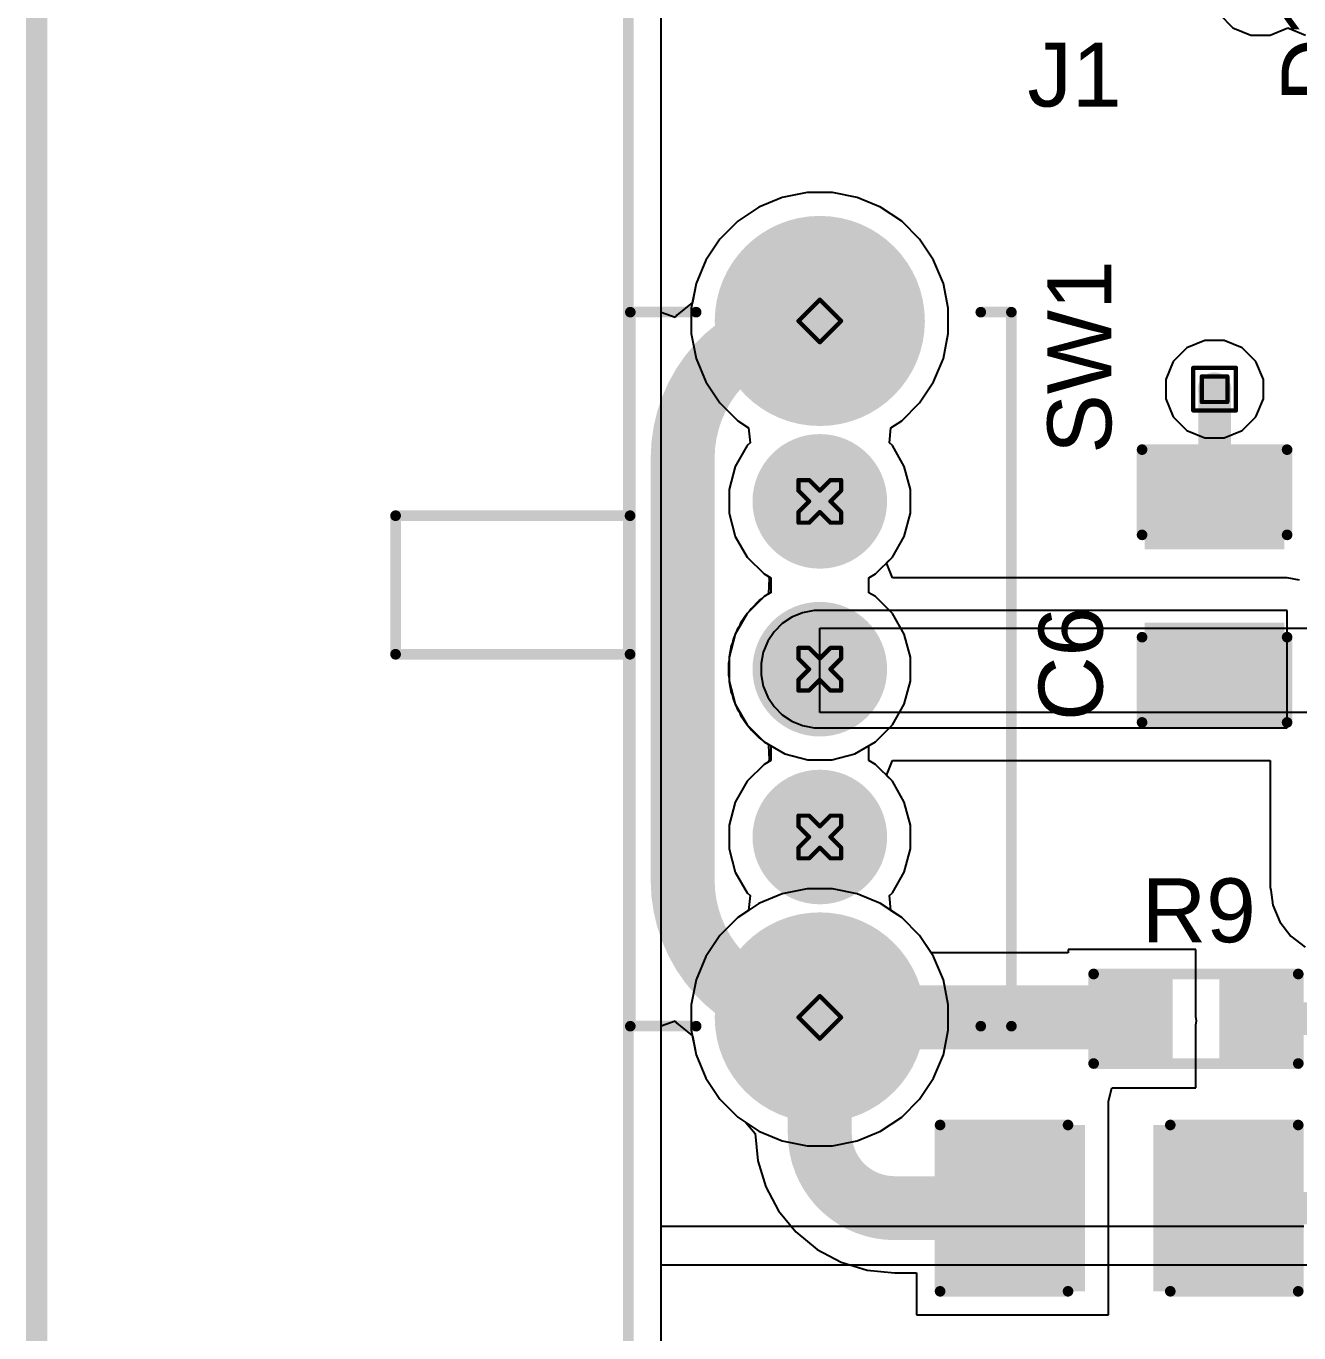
# Model space of a CAD drawing. Header units: inches. Extents: x -12 to 5357, y -8 to 5291.
# Drawn here: x -11.18 to 3.99, y 4.72 to 20.3 of the extents above; entities that cross this region are included whole.
import ezdxf

# ---------------------------------------------------------------- set-up
doc = ezdxf.new("R2010")
doc.units = ezdxf.units.IN
for name, color, linetype in [('Board Outline', 216, 'Continuous'), ('Bottom Layer', 5, 'Continuous'), ('Bottom Solder', 6, 'Continuous'), ('Dimension', 6, 'Continuous'), ('Drill Drawing', 1, 'Continuous'), ('Ground', 16, 'Continuous'), ('Multi-Layer', 9, 'Continuous'), ('Pad Holes', 156, 'Continuous'), ('Power', 76, 'Continuous'), ('Top Layer', 1, 'Continuous'), ('Top Overlay', 2, 'Continuous'), ('Top Paste', 8, 'Continuous'), ('Top Solder', 216, 'Continuous'), ('Via Holes', 16, 'Continuous')]:
    doc.layers.add(name, color=color, linetype=linetype)
doc.styles.add('Arial', font='', dxfattribs={"height": 0.2})
doc.styles.get('Arial').set_extended_font_data('Arial')

# ---------------------------------------------------------------- blocks, each defined once
blk = doc.blocks.new('SK_12D29_G060_24')
at = {"layer": 'Bottom Layer'}
h = blk.add_hatch(color=5, dxfattribs=at)
edge = h.paths.add_edge_path()
edge.add_arc((-4.15, 0), 1.15, 0, 360)
h = blk.add_hatch(color=5, dxfattribs=at)
edge = h.paths.add_edge_path()
edge.add_arc((4.15, 0), 1.15, 0, 360)
h = blk.add_hatch(color=5, dxfattribs=at)
edge = h.paths.add_edge_path()
edge.add_arc((-2, 0), 0.7, 0, 360)
h = blk.add_hatch(color=5, dxfattribs=at)
edge = h.paths.add_edge_path()
edge.add_arc((0, 0), 0.7, 0, 360)
h = blk.add_hatch(color=5, dxfattribs=at)
edge = h.paths.add_edge_path()
edge.add_arc((2, 0), 0.7, 0, 360)
at = {"layer": 'Bottom Solder'}
h = blk.add_hatch(color=6, dxfattribs=at)
edge = h.paths.add_edge_path()
edge.add_arc((-4.15, 0), 1.252, 0, 360)
h = blk.add_hatch(color=6, dxfattribs=at)
edge = h.paths.add_edge_path()
edge.add_arc((4.15, 0), 1.252, 0, 360)
h = blk.add_hatch(color=6, dxfattribs=at)
edge = h.paths.add_edge_path()
edge.add_arc((-2, 0), 0.802, 0, 360)
h = blk.add_hatch(color=6, dxfattribs=at)
edge = h.paths.add_edge_path()
edge.add_arc((0, 0), 0.802, 0, 360)
h = blk.add_hatch(color=6, dxfattribs=at)
edge = h.paths.add_edge_path()
edge.add_arc((2, 0), 0.802, 0, 360)
at = {"layer": 'Ground'}
h = blk.add_hatch(color=16, dxfattribs=at)
edge = h.paths.add_edge_path()
edge.add_arc((-4.15, 0), 1.15, 0, 360)
h = blk.add_hatch(color=16, dxfattribs=at)
edge = h.paths.add_edge_path()
edge.add_arc((4.15, 0), 1.15, 0, 360)
h = blk.add_hatch(color=16, dxfattribs=at)
edge = h.paths.add_edge_path()
edge.add_arc((-2, 0), 0.7, 0, 360)
h = blk.add_hatch(color=16, dxfattribs=at)
edge = h.paths.add_edge_path()
edge.add_arc((0, 0), 0.7, 0, 360)
h = blk.add_hatch(color=16, dxfattribs=at)
edge = h.paths.add_edge_path()
edge.add_arc((2, 0), 0.7, 0, 360)
at = {"layer": 'Multi-Layer'}
h = blk.add_hatch(color=9, dxfattribs=at)
edge = h.paths.add_edge_path()
edge.add_arc((-4.15, 0), 1.15, 0, 360)
h = blk.add_hatch(color=9, dxfattribs=at)
edge = h.paths.add_edge_path()
edge.add_arc((4.15, 0), 1.15, 0, 360)
h = blk.add_hatch(color=9, dxfattribs=at)
edge = h.paths.add_edge_path()
edge.add_arc((-2, 0), 0.7, 0, 360)
h = blk.add_hatch(color=9, dxfattribs=at)
edge = h.paths.add_edge_path()
edge.add_arc((0, 0), 0.7, 0, 360)
h = blk.add_hatch(color=9, dxfattribs=at)
edge = h.paths.add_edge_path()
edge.add_arc((2, 0), 0.7, 0, 360)
at = {"layer": 'Pad Holes'}
h = blk.add_hatch(color=7, dxfattribs=at)
edge = h.paths.add_edge_path()
edge.add_arc((-4.15, 0), 0.6, 0, 360)
h = blk.add_hatch(color=7, dxfattribs=at)
edge = h.paths.add_edge_path()
edge.add_arc((4.15, 0), 0.6, 0, 360)
h = blk.add_hatch(color=7, dxfattribs=at)
edge = h.paths.add_edge_path()
edge.add_arc((-2, 0), 0.45, 0, 360)
h = blk.add_hatch(color=7, dxfattribs=at)
edge = h.paths.add_edge_path()
edge.add_arc((0, 0), 0.45, 0, 360)
h = blk.add_hatch(color=7, dxfattribs=at)
edge = h.paths.add_edge_path()
edge.add_arc((2, 0), 0.45, 0, 360)
at = {"layer": 'Power'}
h = blk.add_hatch(color=76, dxfattribs=at)
edge = h.paths.add_edge_path()
edge.add_arc((-4.15, 0), 1.15, 0, 360)
h = blk.add_hatch(color=76, dxfattribs=at)
edge = h.paths.add_edge_path()
edge.add_arc((4.15, 0), 1.15, 0, 360)
h = blk.add_hatch(color=76, dxfattribs=at)
edge = h.paths.add_edge_path()
edge.add_arc((-2, 0), 0.7, 0, 360)
h = blk.add_hatch(color=76, dxfattribs=at)
edge = h.paths.add_edge_path()
edge.add_arc((0, 0), 0.7, 0, 360)
h = blk.add_hatch(color=76, dxfattribs=at)
edge = h.paths.add_edge_path()
edge.add_arc((2, 0), 0.7, 0, 360)
at = {"layer": 'Top Layer'}
h = blk.add_hatch(color=1, dxfattribs=at)
edge = h.paths.add_edge_path()
edge.add_arc((-4.15, 0), 1.15, 0, 360)
h = blk.add_hatch(color=1, dxfattribs=at)
edge = h.paths.add_edge_path()
edge.add_arc((4.15, 0), 1.15, 0, 360)
h = blk.add_hatch(color=1, dxfattribs=at)
edge = h.paths.add_edge_path()
edge.add_arc((-2, 0), 0.7, 0, 360)
h = blk.add_hatch(color=1, dxfattribs=at)
edge = h.paths.add_edge_path()
edge.add_arc((0, 0), 0.7, 0, 360)
h = blk.add_hatch(color=1, dxfattribs=at)
edge = h.paths.add_edge_path()
edge.add_arc((2, 0), 0.7, 0, 360)
at = {"layer": 'Top Solder'}
h = blk.add_hatch(color=216, dxfattribs=at)
edge = h.paths.add_edge_path()
edge.add_arc((-4.15, 0), 1.252, 0, 360)
h = blk.add_hatch(color=216, dxfattribs=at)
edge = h.paths.add_edge_path()
edge.add_arc((4.15, 0), 1.252, 0, 360)
h = blk.add_hatch(color=216, dxfattribs=at)
edge = h.paths.add_edge_path()
edge.add_arc((-2, 0), 0.802, 0, 360)
h = blk.add_hatch(color=216, dxfattribs=at)
edge = h.paths.add_edge_path()
edge.add_arc((0, 0), 0.802, 0, 360)
h = blk.add_hatch(color=216, dxfattribs=at)
edge = h.paths.add_edge_path()
edge.add_arc((2, 0), 0.802, 0, 360)
at = {"layer": 'Top Overlay', "const_width": 0.127}
for points in [[(4.254, 2.283), (-4.255, 2.283)], [(-4.255, 1.918), (-4.255, 2.283)], [(4.254, 1.918), (4.254, 2.283)], [(-4.255, -2.258), (-4.255, -1.473)], [(4.254, -2.258), (4.254, -1.473)], [(4.254, -2.258), (-4.255, -2.258)], [(-1.829, -5.055), (-1.829, -2.261)], [(-0.178, -5.055), (-0.178, -2.261)], [(-0.178, -5.055), (-1.829, -5.055)]]:
    blk.add_lwpolyline(points, dxfattribs=at)
at = {"layer": 'Top Overlay', "const_width": 0.0635}
for points in [[(-4.286, 2.283, 1), (-4.223, 2.283, 1)], [(-4.286, 2.283, 1), (-4.223, 2.283, 1)], [(4.223, 2.283, 1), (4.286, 2.283, 1)], [(4.223, 2.283, 1), (4.286, 2.283, 1)], [(-4.286, 1.918, 1), (-4.223, 1.918, 1)], [(4.223, 1.918, 1), (4.286, 1.918, 1)], [(-4.286, -1.473, 1), (-4.223, -1.473, 1)], [(4.223, -1.473, 1), (4.286, -1.473, 1)], [(-4.286, -2.258, 1), (-4.223, -2.258, 1)], [(-4.286, -2.258, 1), (-4.223, -2.258, 1)], [(-1.861, -2.261, 1), (-1.797, -2.261, 1)], [(-0.21, -2.261, 1), (-0.146, -2.261, 1)], [(4.223, -2.258, 1), (4.286, -2.258, 1)], [(4.223, -2.258, 1), (4.286, -2.258, 1)], [(-1.861, -5.055, 1), (-1.797, -5.055, 1)], [(-1.861, -5.055, 1), (-1.797, -5.055, 1)], [(-0.21, -5.055, 1), (-0.146, -5.055, 1)], [(-0.21, -5.055, 1), (-0.146, -5.055, 1)]]:
    blk.add_lwpolyline(points, format="xyb", close=True, dxfattribs=at)
blk = doc.blocks.new('R___0603_53')
at = {"layer": 'Top Layer'}
for points in [[(-0.381, 0.4445), (-0.381, -0.4445), (-1.143, -0.4445), (-1.143, 0.4445)], [(1.143, 0.4445), (1.143, -0.4445), (0.381, -0.4445), (0.381, 0.4445)]]:
    blk.add_hatch(color=1, dxfattribs=at).paths.add_polyline_path(points)
at = {"layer": 'Top Paste'}
for points in [[(-0.381, 0.4445), (-0.381, -0.4445), (-1.143, -0.4445), (-1.143, 0.4445)], [(1.143, 0.4445), (1.143, -0.4445), (0.381, -0.4445), (0.381, 0.4445)]]:
    blk.add_hatch(color=8, dxfattribs=at).paths.add_polyline_path(points)
at = {"layer": 'Top Solder'}
for points in [[(-0.2794, 0.5461), (-0.2794, -0.5461), (-1.2446, -0.5461), (-1.2446, 0.5461)], [(1.2446, 0.5461), (1.2446, -0.5461), (0.2794, -0.5461), (0.2794, 0.5461)]]:
    blk.add_hatch(color=216, dxfattribs=at).paths.add_polyline_path(points)
at = {"layer": 'Top Overlay', "const_width": 0.127}
for points in [[(1.2192, 0.5334), (-1.2192, 0.5334)], [(-1.2192, 0.5334), (-1.2192, -0.5334)], [(1.2192, 0.5334), (1.2192, -0.5334)], [(1.2192, -0.5334), (-1.2192, -0.5334)]]:
    blk.add_lwpolyline(points, dxfattribs=at)
at = {"layer": 'Top Overlay', "const_width": 0.0635}
for points in [[(-1.25095, 0.5334, 1), (-1.18745, 0.5334, 1)], [(-1.25095, 0.5334, 1), (-1.18745, 0.5334, 1)], [(1.18745, 0.5334, 1), (1.25095, 0.5334, 1)], [(1.18745, 0.5334, 1), (1.25095, 0.5334, 1)], [(-1.25095, -0.5334, 1), (-1.18745, -0.5334, 1)], [(-1.25095, -0.5334, 1), (-1.18745, -0.5334, 1)], [(1.18745, -0.5334, 1), (1.25095, -0.5334, 1)], [(1.18745, -0.5334, 1), (1.25095, -0.5334, 1)]]:
    blk.add_lwpolyline(points, format="xyb", close=True, dxfattribs=at)
blk = doc.blocks.new('C___1206_115')
at = {"layer": 'Top Layer'}
for points in [[(-2.032, 0.889), (-0.508, 0.889), (-0.508, -0.889), (-2.032, -0.889)], [(0.508, 0.889), (2.032, 0.889), (2.032, -0.889), (0.508, -0.889)]]:
    blk.add_hatch(color=1, dxfattribs=at).paths.add_polyline_path(points)
at = {"layer": 'Top Paste'}
for points in [[(-2.032, 0.889), (-0.508, 0.889), (-0.508, -0.889), (-2.032, -0.889)], [(0.508, 0.889), (2.032, 0.889), (2.032, -0.889), (0.508, -0.889)]]:
    blk.add_hatch(color=8, dxfattribs=at).paths.add_polyline_path(points)
at = {"layer": 'Top Solder'}
for points in [[(-2.134, 0.991), (-0.406, 0.991), (-0.406, -0.991), (-2.134, -0.991)], [(0.406, 0.991), (2.134, 0.991), (2.134, -0.991), (0.406, -0.991)]]:
    blk.add_hatch(color=216, dxfattribs=at).paths.add_polyline_path(points)
at = {"layer": 'Top Overlay', "const_width": 0.127}
for points in [[(-0.61, 0.991), (-2.134, 0.991)], [(-2.134, 0.991), (-2.134, -0.991)], [(2.134, 0.991), (0.61, 0.991)], [(2.134, 0.991), (2.134, -0.991)], [(-0.61, -0.991), (-2.134, -0.991)], [(2.134, -0.991), (0.61, -0.991)]]:
    blk.add_lwpolyline(points, dxfattribs=at)
at = {"layer": 'Top Overlay', "const_width": 0.0635}
for points in [[(-2.165, 0.991, 1), (-2.102, 0.991, 1)], [(-2.165, 0.991, 1), (-2.102, 0.991, 1)], [(-0.641, 0.991, 1), (-0.578, 0.991, 1)], [(0.578, 0.991, 1), (0.641, 0.991, 1)], [(2.102, 0.991, 1), (2.165, 0.991, 1)], [(2.102, 0.991, 1), (2.165, 0.991, 1)], [(-2.165, -0.991, 1), (-2.102, -0.991, 1)], [(-2.165, -0.991, 1), (-2.102, -0.991, 1)], [(-0.641, -0.991, 1), (-0.578, -0.991, 1)], [(0.578, -0.991, 1), (0.641, -0.991, 1)], [(2.102, -0.991, 1), (2.165, -0.991, 1)], [(2.102, -0.991, 1), (2.165, -0.991, 1)]]:
    blk.add_lwpolyline(points, format="xyb", close=True, dxfattribs=at)
blk = doc.blocks.new('C___0805_119')
at = {"layer": 'Top Layer'}
for points in [[(-1.524, 0.762), (-0.508, 0.762), (-0.508, -0.762), (-1.524, -0.762)], [(0.508, 0.762), (1.524, 0.762), (1.524, -0.762), (0.508, -0.762)]]:
    blk.add_hatch(color=1, dxfattribs=at).paths.add_polyline_path(points)
at = {"layer": 'Top Paste'}
for points in [[(-1.524, 0.762), (-0.508, 0.762), (-0.508, -0.762), (-1.524, -0.762)], [(0.508, 0.762), (1.524, 0.762), (1.524, -0.762), (0.508, -0.762)]]:
    blk.add_hatch(color=8, dxfattribs=at).paths.add_polyline_path(points)
at = {"layer": 'Top Solder'}
for points in [[(-1.594, 0.832), (-0.438, 0.832), (-0.438, -0.832), (-1.594, -0.832)], [(0.438, 0.832), (1.594, 0.832), (1.594, -0.832), (0.438, -0.832)]]:
    blk.add_hatch(color=216, dxfattribs=at).paths.add_polyline_path(points)
at = {"layer": 'Top Overlay', "const_width": 0.127}
for points in [[(-1.626, -0.864), (-1.626, 0.864)], [(-0.61, 0.864), (-1.626, 0.864)], [(1.626, 0.864), (0.61, 0.864)], [(1.626, -0.864), (1.626, 0.864)], [(-0.61, -0.864), (-1.626, -0.864)], [(1.626, -0.864), (0.61, -0.864)]]:
    blk.add_lwpolyline(points, dxfattribs=at)
at = {"layer": 'Top Overlay', "const_width": 0.0635}
for points in [[(-1.657, 0.864, 1), (-1.594, 0.864, 1)], [(-1.657, 0.864, 1), (-1.594, 0.864, 1)], [(-0.641, 0.864, 1), (-0.578, 0.864, 1)], [(0.578, 0.864, 1), (0.641, 0.864, 1)], [(1.594, 0.864, 1), (1.657, 0.864, 1)], [(1.594, 0.864, 1), (1.657, 0.864, 1)], [(-1.657, -0.864, 1), (-1.594, -0.864, 1)], [(-1.657, -0.864, 1), (-1.594, -0.864, 1)], [(-0.641, -0.864, 1), (-0.578, -0.864, 1)], [(0.578, -0.864, 1), (0.641, -0.864, 1)], [(1.594, -0.864, 1), (1.657, -0.864, 1)], [(1.594, -0.864, 1), (1.657, -0.864, 1)]]:
    blk.add_lwpolyline(points, format="xyb", close=True, dxfattribs=at)

msp = doc.modelspace()

# ---------------------------------------------------------------- hatches: boundary and pattern name
at = {"layer": 'Bottom Layer'}
h = msp.add_hatch(color=5, dxfattribs=at)
edge = h.paths.add_edge_path()
edge.add_arc((2.985, 15.971), 0.2, 0, 360)
at = {"layer": 'Ground'}
h = msp.add_hatch(color=16, dxfattribs=at)
edge = h.paths.add_edge_path()
edge.add_arc((2.985, 15.971), 0.2, 0, 360)
at = {"layer": 'Power'}
h = msp.add_hatch(color=76, dxfattribs=at)
edge = h.paths.add_edge_path()
edge.add_arc((2.985, 15.971), 0.2, 0, 360)
at = {"layer": 'Top Layer'}
h = msp.add_hatch(color=1, dxfattribs=at)
edge = h.paths.add_edge_path()
edge.add_arc((2.985, 15.971), 0.2, 0, 360)
at = {"layer": 'Via Holes'}
h = msp.add_hatch(color=7, dxfattribs=at)
edge = h.paths.add_edge_path()
edge.add_arc((2.985, 15.971), 0.1, 0, 360)

# ---------------------------------------------------------------- linework, layer by layer
at = {"layer": 'Board Outline', "const_width": 0.127}
msp.add_lwpolyline([(-4, -1.46), (-4, 55.438)], dxfattribs=at)
at = {"layer": 'Bottom Layer'}
for p, q in [((-3.611, -1.46), (-3.611, 20.468)), ((-2.166, 18.256), (-2.445, 18.141)), ((-1.87, 18.315), (-2.166, 18.256)), ((-1.569, 18.315), (-1.87, 18.315)), ((-1.273, 18.256), (-1.569, 18.315)), ((-0.994, 18.141), (-1.273, 18.256)), ((-2.445, 18.141), (-2.695, 17.973)), ((-0.743, 17.973), (-0.994, 18.141)), ((-2.695, 17.973), (-2.909, 17.76)), ((-0.53, 17.76), (-0.743, 17.973)), ((-2.909, 17.76), (-3.076, 17.509)), ((-0.363, 17.509), (-0.53, 17.76)), ((-3.076, 17.509), (-3.192, 17.231)), ((-0.247, 17.231), (-0.363, 17.509)), ((-3.192, 17.231), (-3.25, 16.935)), ((-0.188, 16.935), (-0.247, 17.231)), ((-3.25, 16.935), (-3.25, 16.633)), ((-0.188, 16.633), (-0.188, 16.935)), ((-3.25, 16.633), (-3.192, 16.337)), ((-0.247, 16.337), (-0.188, 16.633)), ((-3.192, 16.337), (-3.076, 16.059)), ((-0.363, 16.059), (-0.247, 16.337)), ((-3.076, 16.059), (-2.909, 15.808)), ((-0.53, 15.808), (-0.363, 16.059)), ((-2.909, 15.808), (-2.695, 15.595)), ((-0.743, 15.595), (-0.53, 15.808)), ((-2.695, 15.595), (-2.567, 15.509)), ((-0.871, 15.509), (-0.743, 15.595)), ((-2.567, 15.509), (-2.55, 15.332)), ((-0.889, 15.332), (-0.871, 15.509)), ((-2.584, 15.298), (-2.727, 15.051)), ((-2.55, 15.332), (-2.584, 15.298)), ((-0.854, 15.298), (-0.889, 15.332)), ((-0.712, 15.051), (-0.854, 15.298)), ((-2.727, 15.051), (-2.8, 14.776)), ((-0.638, 14.776), (-0.712, 15.051)), ((-2.8, 14.776), (-2.8, 14.492)), ((-0.638, 14.492), (-0.638, 14.776)), ((-2.8, 14.492), (-2.727, 14.217)), ((-0.712, 14.217), (-0.638, 14.492)), ((-2.727, 14.217), (-2.584, 13.97)), ((-0.854, 13.97), (-0.712, 14.217)), ((-2.584, 13.97), (-2.383, 13.769)), ((-1.056, 13.769), (-0.854, 13.97)), ((-2.383, 13.769), (-2.303, 13.723)), ((-2.303, 13.723), (-2.303, 13.545)), ((-1.135, 13.723), (-1.056, 13.769)), ((-1.135, 13.545), (-1.135, 13.723)), ((-2.383, 13.499), (-2.584, 13.298)), ((-2.303, 13.545), (-2.383, 13.499)), ((-1.056, 13.499), (-1.135, 13.545)), ((-0.854, 13.298), (-1.056, 13.499)), ((-2.584, 13.298), (-2.727, 13.051)), ((-0.712, 13.051), (-0.854, 13.298)), ((-2.727, 13.051), (-2.8, 12.776)), ((-0.638, 12.776), (-0.712, 13.051)), ((-2.8, 12.776), (-2.8, 12.492)), ((-0.638, 12.492), (-0.638, 12.776)), ((-2.8, 12.492), (-2.727, 12.217)), ((-0.712, 12.217), (-0.638, 12.492)), ((-2.727, 12.217), (-2.584, 11.97)), ((-0.854, 11.97), (-0.712, 12.217)), ((-2.584, 11.97), (-2.383, 11.769)), ((-1.056, 11.769), (-0.854, 11.97)), ((-2.383, 11.769), (-2.303, 11.723)), ((-2.303, 11.723), (-2.303, 11.545)), ((-1.135, 11.723), (-1.056, 11.769)), ((-1.135, 11.545), (-1.135, 11.723)), ((-2.303, 11.545), (-2.383, 11.499)), ((-1.056, 11.499), (-1.135, 11.545)), ((-2.383, 11.499), (-2.584, 11.298)), ((-0.854, 11.298), (-1.056, 11.499)), ((-2.584, 11.298), (-2.727, 11.051)), ((-0.712, 11.051), (-0.854, 11.298)), ((-2.727, 11.051), (-2.8, 10.776)), ((-0.638, 10.776), (-0.712, 11.051)), ((-2.8, 10.776), (-2.8, 10.492)), ((-0.638, 10.492), (-0.638, 10.776)), ((-2.8, 10.492), (-2.727, 10.217)), ((-0.712, 10.217), (-0.638, 10.492)), ((-2.727, 10.217), (-2.584, 9.97)), ((-0.854, 9.97), (-0.712, 10.217)), ((-2.584, 9.97), (-2.55, 9.936)), ((-0.889, 9.936), (-0.854, 9.97)), ((-2.55, 9.936), (-2.567, 9.759)), ((-0.871, 9.759), (-0.889, 9.936)), ((-2.695, 9.673), (-2.909, 9.46)), ((-2.567, 9.759), (-2.695, 9.673)), ((-0.743, 9.673), (-0.871, 9.759)), ((-0.53, 9.46), (-0.743, 9.673)), ((-2.909, 9.46), (-3.076, 9.209)), ((-0.363, 9.209), (-0.53, 9.46)), ((-3.076, 9.209), (-3.192, 8.931)), ((-0.247, 8.931), (-0.363, 9.209)), ((-3.192, 8.931), (-3.25, 8.635)), ((-0.188, 8.635), (-0.247, 8.931)), ((-3.25, 8.635), (-3.25, 8.333)), ((-0.188, 8.333), (-0.188, 8.635)), ((-3.25, 8.333), (-3.192, 8.037)), ((-0.247, 8.037), (-0.188, 8.333)), ((-3.192, 8.037), (-3.076, 7.759)), ((-0.363, 7.759), (-0.247, 8.037)), ((-3.076, 7.759), (-2.909, 7.508)), ((-0.53, 7.508), (-0.363, 7.759)), ((-2.909, 7.508), (-2.695, 7.295)), ((-0.743, 7.295), (-0.53, 7.508)), ((-2.695, 7.295), (-2.445, 7.127)), ((-0.994, 7.127), (-0.743, 7.295)), ((-2.445, 7.127), (-2.166, 7.012)), ((-2.166, 7.012), (-1.87, 6.953)), ((-1.569, 6.953), (-1.273, 7.012)), ((-1.273, 7.012), (-0.994, 7.127)), ((-1.87, 6.953), (-1.569, 6.953))]:
    msp.add_line(p, q, dxfattribs=at)
at = {"layer": 'Dimension', "const_width": 0.254}
msp.add_lwpolyline([(-11.049, -1.46), (-11.049, 22.495)], dxfattribs=at)
at = {"layer": 'Drill Drawing', "const_width": 0.0508}
for points in [[(-1.973, 16.784), (-1.719, 17.038)], [(-1.719, 17.038), (-1.465, 16.784)], [(-1.973, 16.784), (-1.719, 16.53)], [(-1.719, 16.53), (-1.465, 16.784)], [(2.731, 16.225), (3.239, 16.225)], [(2.731, 15.717), (2.731, 16.225)], [(3.239, 15.717), (3.239, 16.225)], [(2.833, 16.123), (3.138, 16.123)], [(2.833, 15.818), (2.833, 16.123)], [(3.138, 15.818), (3.138, 16.123)], [(2.731, 15.717), (3.239, 15.717)], [(2.833, 15.818), (3.138, 15.818)], [(-1.973, 14.761), (-1.973, 14.888)], [(-1.973, 14.888), (-1.846, 14.888)], [(-1.846, 14.888), (-1.719, 14.761)], [(-1.719, 14.761), (-1.592, 14.888)], [(-1.592, 14.888), (-1.465, 14.888)], [(-1.465, 14.761), (-1.465, 14.888)], [(-1.973, 14.761), (-1.846, 14.634)], [(-1.973, 14.507), (-1.846, 14.634)], [(-1.592, 14.634), (-1.465, 14.761)], [(-1.592, 14.634), (-1.465, 14.507)], [(-1.973, 14.38), (-1.973, 14.507)], [(-1.846, 14.38), (-1.719, 14.507)], [(-1.719, 14.507), (-1.592, 14.38)], [(-1.465, 14.38), (-1.465, 14.507)], [(-1.973, 14.38), (-1.846, 14.38)], [(-1.592, 14.38), (-1.465, 14.38)], [(-1.973, 12.761), (-1.973, 12.888)], [(-1.973, 12.888), (-1.846, 12.888)], [(-1.973, 12.761), (-1.846, 12.634)], [(-1.846, 12.888), (-1.719, 12.761)], [(-1.719, 12.761), (-1.592, 12.888)], [(-1.592, 12.888), (-1.465, 12.888)], [(-1.592, 12.634), (-1.465, 12.761)], [(-1.465, 12.761), (-1.465, 12.888)], [(-1.973, 12.507), (-1.846, 12.634)], [(-1.592, 12.634), (-1.465, 12.507)], [(-1.973, 12.38), (-1.973, 12.507)], [(-1.846, 12.38), (-1.719, 12.507)], [(-1.719, 12.507), (-1.592, 12.38)], [(-1.465, 12.38), (-1.465, 12.507)], [(-1.973, 12.38), (-1.846, 12.38)], [(-1.592, 12.38), (-1.465, 12.38)], [(-1.973, 10.761), (-1.973, 10.888)], [(-1.973, 10.888), (-1.846, 10.888)], [(-1.846, 10.888), (-1.719, 10.761)], [(-1.719, 10.761), (-1.592, 10.888)], [(-1.592, 10.888), (-1.465, 10.888)], [(-1.465, 10.761), (-1.465, 10.888)], [(-1.973, 10.761), (-1.846, 10.634)], [(-1.592, 10.634), (-1.465, 10.761)], [(-1.973, 10.507), (-1.846, 10.634)], [(-1.592, 10.634), (-1.465, 10.507)], [(-1.973, 10.38), (-1.973, 10.507)], [(-1.846, 10.38), (-1.719, 10.507)], [(-1.719, 10.507), (-1.592, 10.38)], [(-1.465, 10.38), (-1.465, 10.507)], [(-1.973, 10.38), (-1.846, 10.38)], [(-1.592, 10.38), (-1.465, 10.38)], [(-1.973, 8.484), (-1.719, 8.738)], [(-1.719, 8.738), (-1.465, 8.484)], [(-1.973, 8.484), (-1.719, 8.23)], [(-1.719, 8.23), (-1.465, 8.484)]]:
    msp.add_lwpolyline(points, dxfattribs=at)
at = {"layer": 'Drill Drawing', "const_width": 0.0254}
for points in [[(-1.732, 17.038, 1), (-1.707, 17.038, 1)], [(-1.732, 17.038, 1), (-1.707, 17.038, 1)], [(-1.986, 16.784, 1), (-1.961, 16.784, 1)], [(-1.986, 16.784, 1), (-1.961, 16.784, 1)], [(-1.478, 16.784, 1), (-1.453, 16.784, 1)], [(-1.478, 16.784, 1), (-1.453, 16.784, 1)], [(-1.732, 16.53, 1), (-1.707, 16.53, 1)], [(-1.732, 16.53, 1), (-1.707, 16.53, 1)], [(2.718, 16.225, 1), (2.744, 16.225, 1)], [(2.718, 16.225, 1), (2.744, 16.225, 1)], [(3.226, 16.225, 1), (3.252, 16.225, 1)], [(3.226, 16.225, 1), (3.252, 16.225, 1)], [(2.82, 16.123, 1), (2.845, 16.123, 1)], [(2.82, 16.123, 1), (2.845, 16.123, 1)], [(3.125, 16.123, 1), (3.15, 16.123, 1)], [(3.125, 16.123, 1), (3.15, 16.123, 1)], [(2.718, 15.717, 1), (2.744, 15.717, 1)], [(2.718, 15.717, 1), (2.744, 15.717, 1)], [(2.82, 15.818, 1), (2.845, 15.818, 1)], [(2.82, 15.818, 1), (2.845, 15.818, 1)], [(3.125, 15.818, 1), (3.15, 15.818, 1)], [(3.125, 15.818, 1), (3.15, 15.818, 1)], [(3.226, 15.717, 1), (3.252, 15.717, 1)], [(3.226, 15.717, 1), (3.252, 15.717, 1)], [(-1.986, 14.888, 1), (-1.961, 14.888, 1)], [(-1.986, 14.888, 1), (-1.961, 14.888, 1)], [(-1.859, 14.888, 1), (-1.834, 14.888, 1)], [(-1.859, 14.888, 1), (-1.834, 14.888, 1)], [(-1.605, 14.888, 1), (-1.58, 14.888, 1)], [(-1.605, 14.888, 1), (-1.58, 14.888, 1)], [(-1.478, 14.888, 1), (-1.453, 14.888, 1)], [(-1.478, 14.888, 1), (-1.453, 14.888, 1)], [(-1.986, 14.761, 1), (-1.961, 14.761, 1)], [(-1.986, 14.761, 1), (-1.961, 14.761, 1)], [(-1.859, 14.634, 1), (-1.834, 14.634, 1)], [(-1.859, 14.634, 1), (-1.834, 14.634, 1)], [(-1.732, 14.761, 1), (-1.707, 14.761, 1)], [(-1.732, 14.761, 1), (-1.707, 14.761, 1)], [(-1.605, 14.634, 1), (-1.58, 14.634, 1)], [(-1.605, 14.634, 1), (-1.58, 14.634, 1)], [(-1.478, 14.761, 1), (-1.453, 14.761, 1)], [(-1.478, 14.761, 1), (-1.453, 14.761, 1)], [(-1.986, 14.507, 1), (-1.961, 14.507, 1)], [(-1.986, 14.507, 1), (-1.961, 14.507, 1)], [(-1.732, 14.507, 1), (-1.707, 14.507, 1)], [(-1.732, 14.507, 1), (-1.707, 14.507, 1)], [(-1.478, 14.507, 1), (-1.453, 14.507, 1)], [(-1.478, 14.507, 1), (-1.453, 14.507, 1)], [(-1.986, 14.38, 1), (-1.961, 14.38, 1)], [(-1.986, 14.38, 1), (-1.961, 14.38, 1)], [(-1.859, 14.38, 1), (-1.834, 14.38, 1)], [(-1.859, 14.38, 1), (-1.834, 14.38, 1)], [(-1.605, 14.38, 1), (-1.58, 14.38, 1)], [(-1.605, 14.38, 1), (-1.58, 14.38, 1)], [(-1.478, 14.38, 1), (-1.453, 14.38, 1)], [(-1.478, 14.38, 1), (-1.453, 14.38, 1)], [(-1.986, 12.888, 1), (-1.961, 12.888, 1)], [(-1.986, 12.888, 1), (-1.961, 12.888, 1)], [(-1.986, 12.761, 1), (-1.961, 12.761, 1)], [(-1.986, 12.761, 1), (-1.961, 12.761, 1)], [(-1.859, 12.888, 1), (-1.834, 12.888, 1)], [(-1.859, 12.888, 1), (-1.834, 12.888, 1)], [(-1.732, 12.761, 1), (-1.707, 12.761, 1)], [(-1.732, 12.761, 1), (-1.707, 12.761, 1)], [(-1.605, 12.888, 1), (-1.58, 12.888, 1)], [(-1.605, 12.888, 1), (-1.58, 12.888, 1)], [(-1.478, 12.888, 1), (-1.453, 12.888, 1)], [(-1.478, 12.888, 1), (-1.453, 12.888, 1)], [(-1.478, 12.761, 1), (-1.453, 12.761, 1)], [(-1.478, 12.761, 1), (-1.453, 12.761, 1)], [(-1.859, 12.634, 1), (-1.834, 12.634, 1)], [(-1.859, 12.634, 1), (-1.834, 12.634, 1)], [(-1.605, 12.634, 1), (-1.58, 12.634, 1)], [(-1.605, 12.634, 1), (-1.58, 12.634, 1)], [(-1.986, 12.507, 1), (-1.961, 12.507, 1)], [(-1.986, 12.507, 1), (-1.961, 12.507, 1)], [(-1.732, 12.507, 1), (-1.707, 12.507, 1)], [(-1.732, 12.507, 1), (-1.707, 12.507, 1)], [(-1.478, 12.507, 1), (-1.453, 12.507, 1)], [(-1.478, 12.507, 1), (-1.453, 12.507, 1)], [(-1.986, 12.38, 1), (-1.961, 12.38, 1)], [(-1.986, 12.38, 1), (-1.961, 12.38, 1)], [(-1.859, 12.38, 1), (-1.834, 12.38, 1)], [(-1.859, 12.38, 1), (-1.834, 12.38, 1)], [(-1.605, 12.38, 1), (-1.58, 12.38, 1)], [(-1.605, 12.38, 1), (-1.58, 12.38, 1)], [(-1.478, 12.38, 1), (-1.453, 12.38, 1)], [(-1.478, 12.38, 1), (-1.453, 12.38, 1)], [(-1.986, 10.888, 1), (-1.961, 10.888, 1)], [(-1.986, 10.888, 1), (-1.961, 10.888, 1)], [(-1.859, 10.888, 1), (-1.834, 10.888, 1)], [(-1.859, 10.888, 1), (-1.834, 10.888, 1)], [(-1.605, 10.888, 1), (-1.58, 10.888, 1)], [(-1.605, 10.888, 1), (-1.58, 10.888, 1)], [(-1.478, 10.888, 1), (-1.453, 10.888, 1)], [(-1.478, 10.888, 1), (-1.453, 10.888, 1)], [(-1.986, 10.761, 1), (-1.961, 10.761, 1)], [(-1.986, 10.761, 1), (-1.961, 10.761, 1)], [(-1.732, 10.761, 1), (-1.707, 10.761, 1)], [(-1.732, 10.761, 1), (-1.707, 10.761, 1)], [(-1.478, 10.761, 1), (-1.453, 10.761, 1)], [(-1.478, 10.761, 1), (-1.453, 10.761, 1)], [(-1.859, 10.634, 1), (-1.834, 10.634, 1)], [(-1.859, 10.634, 1), (-1.834, 10.634, 1)], [(-1.605, 10.634, 1), (-1.58, 10.634, 1)], [(-1.605, 10.634, 1), (-1.58, 10.634, 1)], [(-1.986, 10.507, 1), (-1.961, 10.507, 1)], [(-1.986, 10.507, 1), (-1.961, 10.507, 1)], [(-1.732, 10.507, 1), (-1.707, 10.507, 1)], [(-1.732, 10.507, 1), (-1.707, 10.507, 1)], [(-1.478, 10.507, 1), (-1.453, 10.507, 1)], [(-1.478, 10.507, 1), (-1.453, 10.507, 1)], [(-1.986, 10.38, 1), (-1.961, 10.38, 1)], [(-1.986, 10.38, 1), (-1.961, 10.38, 1)], [(-1.859, 10.38, 1), (-1.834, 10.38, 1)], [(-1.859, 10.38, 1), (-1.834, 10.38, 1)], [(-1.605, 10.38, 1), (-1.58, 10.38, 1)], [(-1.605, 10.38, 1), (-1.58, 10.38, 1)], [(-1.478, 10.38, 1), (-1.453, 10.38, 1)], [(-1.478, 10.38, 1), (-1.453, 10.38, 1)], [(-1.732, 8.738, 1), (-1.707, 8.738, 1)], [(-1.732, 8.738, 1), (-1.707, 8.738, 1)], [(-1.986, 8.484, 1), (-1.961, 8.484, 1)], [(-1.986, 8.484, 1), (-1.961, 8.484, 1)], [(-1.478, 8.484, 1), (-1.453, 8.484, 1)], [(-1.478, 8.484, 1), (-1.453, 8.484, 1)], [(-1.732, 8.23, 1), (-1.707, 8.23, 1)], [(-1.732, 8.23, 1), (-1.707, 8.23, 1)]]:
    msp.add_lwpolyline(points, format="xyb", close=True, dxfattribs=at)
at = {"layer": 'Ground'}
for p, q in [((-3.611, 16.885), (-3.611, 20.468)), ((-2.166, 18.256), (-2.445, 18.141)), ((-1.87, 18.315), (-2.166, 18.256)), ((-1.569, 18.315), (-1.87, 18.315)), ((-1.273, 18.256), (-1.569, 18.315)), ((-0.994, 18.141), (-1.273, 18.256)), ((-2.445, 18.141), (-2.695, 17.973)), ((-0.743, 17.973), (-0.994, 18.141)), ((-2.695, 17.973), (-2.909, 17.76)), ((-0.53, 17.76), (-0.743, 17.973)), ((-2.909, 17.76), (-3.076, 17.509)), ((-0.363, 17.509), (-0.53, 17.76)), ((-3.076, 17.509), (-3.192, 17.231)), ((-0.247, 17.231), (-0.363, 17.509)), ((-3.192, 17.231), (-3.237, 17.004)), ((-0.188, 16.935), (-0.247, 17.231)), ((-3.237, 17.004), (-3.421, 16.853)), ((-3.444, 16.825), (-3.611, 16.885)), ((-3.421, 16.853), (-3.444, 16.825)), ((-0.188, 16.633), (-0.188, 16.935)), ((-0.247, 16.337), (-0.188, 16.633)), ((-0.363, 16.059), (-0.247, 16.337)), ((-0.53, 15.808), (-0.363, 16.059)), ((-0.743, 15.595), (-0.53, 15.808)), ((-0.871, 15.509), (-0.743, 15.595)), ((-0.889, 15.332), (-0.871, 15.509)), ((-0.854, 15.298), (-0.889, 15.332)), ((-0.712, 15.051), (-0.854, 15.298)), ((-0.638, 14.776), (-0.712, 15.051)), ((-0.638, 14.492), (-0.638, 14.776)), ((-0.712, 14.217), (-0.638, 14.492)), ((-0.854, 13.97), (-0.712, 14.217)), ((-1.056, 13.769), (-0.854, 13.97)), ((-1.135, 13.723), (-1.056, 13.769)), ((-1.135, 13.545), (-1.135, 13.723)), ((-1.056, 13.499), (-1.135, 13.545)), ((-0.854, 13.298), (-1.056, 13.499)), ((-0.712, 13.051), (-0.854, 13.298)), ((-0.638, 12.776), (-0.712, 13.051)), ((-0.638, 12.492), (-0.638, 12.776)), ((-0.712, 12.217), (-0.638, 12.492)), ((-0.854, 11.97), (-0.712, 12.217)), ((-1.056, 11.769), (-0.854, 11.97)), ((-1.135, 11.723), (-1.056, 11.769)), ((-1.135, 11.545), (-1.135, 11.723)), ((-1.056, 11.499), (-1.135, 11.545)), ((-0.854, 11.298), (-1.056, 11.499)), ((-0.712, 11.051), (-0.854, 11.298)), ((-0.638, 10.776), (-0.712, 11.051)), ((-0.638, 10.492), (-0.638, 10.776)), ((-0.712, 10.217), (-0.638, 10.492)), ((-0.854, 9.97), (-0.712, 10.217)), ((-0.889, 9.936), (-0.854, 9.97)), ((-0.871, 9.759), (-0.889, 9.936)), ((-0.743, 9.673), (-0.871, 9.759)), ((-0.53, 9.46), (-0.743, 9.673)), ((-0.363, 9.209), (-0.53, 9.46)), ((-0.247, 8.931), (-0.363, 9.209)), ((-0.188, 8.635), (-0.247, 8.931)), ((-0.188, 8.333), (-0.188, 8.635)), ((-3.611, 8.383), (-3.444, 8.443)), ((-3.444, 8.443), (-3.421, 8.415)), ((-3.421, 8.415), (-3.237, 8.264)), ((-3.611, -1.46), (-3.611, 8.383)), ((-3.237, 8.264), (-3.192, 8.037)), ((-0.247, 8.037), (-0.188, 8.333)), ((-3.192, 8.037), (-3.076, 7.759)), ((-0.363, 7.759), (-0.247, 8.037)), ((-3.076, 7.759), (-2.909, 7.508)), ((-0.53, 7.508), (-0.363, 7.759)), ((-2.909, 7.508), (-2.695, 7.295)), ((-0.743, 7.295), (-0.53, 7.508)), ((-2.695, 7.295), (-2.445, 7.127)), ((-0.994, 7.127), (-0.743, 7.295)), ((-2.445, 7.127), (-2.166, 7.012)), ((-2.166, 7.012), (-1.87, 6.953)), ((-1.569, 6.953), (-1.273, 7.012)), ((-1.273, 7.012), (-0.994, 7.127)), ((-1.87, 6.953), (-1.569, 6.953))]:
    msp.add_line(p, q, dxfattribs=at)
at = {"layer": 'Ground', "const_width": 0.762}
for points in [[(-3.353, 15.151, -0.414214), (-1.719, 16.784)], [(-1.719, 8.484, -0.414214), (-3.353, 10.117)]]:
    msp.add_lwpolyline(points, format="xyb", dxfattribs=at)
at = {"layer": 'Ground', "const_width": 0.381}
for points in [[(-1.91, 16.784, 1), (-1.529, 16.784, 1)], [(-3.543, 15.151, 1), (-3.162, 15.151, 1)], [(-3.543, 15.151, 1), (-3.162, 15.151, 1)], [(-3.543, 10.117, 1), (-3.162, 10.117, 1)], [(-3.543, 10.117, 1), (-3.162, 10.117, 1)], [(-1.91, 8.484, 1), (-1.529, 8.484, 1)]]:
    msp.add_lwpolyline(points, format="xyb", close=True, dxfattribs=at)
at = {"layer": 'Ground', "const_width": 0.762}
msp.add_lwpolyline([(-3.353, 10.117), (-3.353, 15.151)], dxfattribs=at)
at = {"layer": 'Power'}
for p, q in [((-3.611, 5.994), (-3.611, 20.468)), ((3.04, 20.443), (3.204, 20.279)), ((3.204, 20.279), (3.417, 20.191)), ((3.648, 20.191), (3.858, 20.278)), ((3.858, 20.278), (4.067, 20.191)), ((3.417, 20.191), (3.648, 20.191)), ((-2.166, 18.256), (-2.445, 18.141)), ((-1.87, 18.315), (-2.166, 18.256)), ((-1.569, 18.315), (-1.87, 18.315)), ((-1.273, 18.256), (-1.569, 18.315)), ((-0.994, 18.141), (-1.273, 18.256)), ((-2.445, 18.141), (-2.695, 17.973)), ((-0.743, 17.973), (-0.994, 18.141)), ((-2.695, 17.973), (-2.909, 17.76)), ((-0.53, 17.76), (-0.743, 17.973)), ((-2.909, 17.76), (-3.076, 17.509)), ((-0.363, 17.509), (-0.53, 17.76)), ((-3.076, 17.509), (-3.192, 17.231)), ((-0.247, 17.231), (-0.363, 17.509)), ((-3.192, 17.231), (-3.25, 16.935)), ((-0.188, 16.935), (-0.247, 17.231)), ((-3.25, 16.935), (-3.25, 16.633)), ((-0.188, 16.633), (-0.188, 16.935)), ((-3.25, 16.633), (-3.192, 16.337)), ((-0.247, 16.337), (-0.188, 16.633)), ((2.87, 16.552), (2.656, 16.463)), ((3.101, 16.552), (2.87, 16.552)), ((3.314, 16.463), (3.101, 16.552)), ((2.656, 16.463), (2.493, 16.3)), ((3.478, 16.3), (3.314, 16.463)), ((-3.192, 16.337), (-3.076, 16.059)), ((-0.363, 16.059), (-0.247, 16.337)), ((2.493, 16.3), (2.404, 16.086)), ((3.566, 16.086), (3.478, 16.3)), ((-3.076, 16.059), (-2.909, 15.808)), ((-0.53, 15.808), (-0.363, 16.059)), ((2.404, 16.086), (2.404, 15.855)), ((3.566, 15.855), (3.566, 16.086)), ((-2.909, 15.808), (-2.695, 15.595)), ((-0.743, 15.595), (-0.53, 15.808)), ((2.404, 15.855), (2.493, 15.642)), ((3.478, 15.642), (3.566, 15.855)), ((-2.695, 15.595), (-2.567, 15.509)), ((-0.871, 15.509), (-0.743, 15.595)), ((2.493, 15.642), (2.656, 15.478)), ((3.314, 15.478), (3.478, 15.642)), ((-2.567, 15.509), (-2.55, 15.332)), ((-0.889, 15.332), (-0.871, 15.509)), ((2.656, 15.478), (2.87, 15.39)), ((3.101, 15.39), (3.314, 15.478)), ((-2.584, 15.298), (-2.727, 15.051)), ((-2.55, 15.332), (-2.584, 15.298)), ((-0.854, 15.298), (-0.889, 15.332)), ((-0.712, 15.051), (-0.854, 15.298)), ((2.87, 15.39), (3.101, 15.39)), ((-2.727, 15.051), (-2.8, 14.776)), ((-0.638, 14.776), (-0.712, 15.051)), ((-2.8, 14.776), (-2.8, 14.492)), ((-0.638, 14.492), (-0.638, 14.776)), ((-2.8, 14.492), (-2.727, 14.217)), ((-0.712, 14.217), (-0.638, 14.492)), ((-2.727, 14.217), (-2.584, 13.97)), ((-0.854, 13.97), (-0.712, 14.217)), ((-2.584, 13.97), (-2.383, 13.769)), ((-1.056, 13.769), (-0.854, 13.97)), ((-2.383, 13.769), (-2.303, 13.723)), ((-2.303, 13.723), (-2.303, 13.545)), ((-1.135, 13.723), (-1.056, 13.769)), ((-1.135, 13.545), (-1.135, 13.723)), ((-2.383, 13.499), (-2.584, 13.298)), ((-2.303, 13.545), (-2.383, 13.499)), ((-1.056, 13.499), (-1.135, 13.545)), ((-0.854, 13.298), (-1.056, 13.499)), ((-2.584, 13.298), (-2.727, 13.051)), ((-0.712, 13.051), (-0.854, 13.298)), ((-2.727, 13.051), (-2.8, 12.776)), ((-0.638, 12.776), (-0.712, 13.051)), ((-2.8, 12.776), (-2.8, 12.492)), ((-0.638, 12.492), (-0.638, 12.776)), ((-2.8, 12.492), (-2.727, 12.217)), ((-0.712, 12.217), (-0.638, 12.492)), ((-2.727, 12.217), (-2.584, 11.97)), ((-0.854, 11.97), (-0.712, 12.217)), ((-2.584, 11.97), (-2.383, 11.769)), ((-1.056, 11.769), (-0.854, 11.97)), ((-2.383, 11.769), (-2.137, 11.627)), ((-1.302, 11.627), (-1.056, 11.769)), ((-2.137, 11.627), (-1.862, 11.553)), ((-1.862, 11.553), (-1.577, 11.553)), ((-1.577, 11.553), (-1.302, 11.627)), ((-1.87, 10.015), (-2.166, 9.956)), ((-1.569, 10.015), (-1.87, 10.015)), ((-1.273, 9.956), (-1.569, 10.015)), ((-2.445, 9.841), (-2.695, 9.673)), ((-2.166, 9.956), (-2.445, 9.841)), ((-0.994, 9.841), (-1.273, 9.956)), ((-0.743, 9.673), (-0.994, 9.841)), ((-2.695, 9.673), (-2.909, 9.46)), ((-0.53, 9.46), (-0.743, 9.673)), ((-2.909, 9.46), (-3.076, 9.209)), ((-0.363, 9.209), (-0.53, 9.46)), ((-3.076, 9.209), (-3.192, 8.931)), ((-0.247, 8.931), (-0.363, 9.209)), ((-3.192, 8.931), (-3.25, 8.635)), ((-0.188, 8.635), (-0.247, 8.931)), ((-3.25, 8.635), (-3.25, 8.333)), ((-0.188, 8.333), (-0.188, 8.635)), ((-3.25, 8.333), (-3.192, 8.037)), ((-0.247, 8.037), (-0.188, 8.333)), ((-3.192, 8.037), (-3.076, 7.759)), ((-0.363, 7.759), (-0.247, 8.037)), ((-3.076, 7.759), (-2.909, 7.508)), ((-0.53, 7.508), (-0.363, 7.759)), ((-2.909, 7.508), (-2.695, 7.295)), ((-0.743, 7.295), (-0.53, 7.508)), ((-2.695, 7.295), (-2.445, 7.127)), ((-0.994, 7.127), (-0.743, 7.295)), ((-2.445, 7.127), (-2.166, 7.012)), ((-2.166, 7.012), (-1.87, 6.953)), ((-1.569, 6.953), (-1.273, 7.012)), ((-1.273, 7.012), (-0.994, 7.127)), ((-1.87, 6.953), (-1.569, 6.953)), ((4.048, 5.994), (-3.611, 5.994)), ((-3.611, -1.46), (-3.611, 5.537)), ((-3.611, 5.537), (10.143, 5.537))]:
    msp.add_line(p, q, dxfattribs=at)
at = {"layer": 'Top Layer'}
for p, q in [((-3.611, -1.46), (-3.611, 20.468)), ((-2.166, 18.256), (-2.445, 18.141)), ((-1.87, 18.315), (-2.166, 18.256)), ((-1.569, 18.315), (-1.87, 18.315)), ((-1.273, 18.256), (-1.569, 18.315)), ((-0.994, 18.141), (-1.273, 18.256)), ((-2.445, 18.141), (-2.695, 17.973)), ((-0.743, 17.973), (-0.994, 18.141)), ((-2.695, 17.973), (-2.909, 17.76)), ((-0.53, 17.76), (-0.743, 17.973)), ((-2.909, 17.76), (-3.076, 17.509)), ((-0.363, 17.509), (-0.53, 17.76)), ((-3.076, 17.509), (-3.192, 17.231)), ((-0.247, 17.231), (-0.363, 17.509)), ((-3.192, 17.231), (-3.25, 16.935)), ((-0.188, 16.935), (-0.247, 17.231)), ((-3.25, 16.935), (-3.25, 16.633)), ((-0.188, 16.633), (-0.188, 16.935)), ((-3.25, 16.633), (-3.192, 16.337)), ((-0.247, 16.337), (-0.188, 16.633)), ((-3.192, 16.337), (-3.076, 16.059)), ((-0.363, 16.059), (-0.247, 16.337)), ((-3.076, 16.059), (-2.909, 15.808)), ((-0.53, 15.808), (-0.363, 16.059)), ((-2.909, 15.808), (-2.695, 15.595)), ((-0.743, 15.595), (-0.53, 15.808)), ((-2.695, 15.595), (-2.567, 15.509)), ((-0.871, 15.509), (-0.743, 15.595)), ((-2.567, 15.509), (-2.55, 15.332)), ((-0.889, 15.332), (-0.871, 15.509)), ((-2.584, 15.298), (-2.727, 15.051)), ((-2.55, 15.332), (-2.584, 15.298)), ((-0.854, 15.298), (-0.889, 15.332)), ((-0.712, 15.051), (-0.854, 15.298)), ((-2.727, 15.051), (-2.8, 14.776)), ((-0.638, 14.776), (-0.712, 15.051)), ((-2.8, 14.776), (-2.8, 14.492)), ((-0.638, 14.492), (-0.638, 14.776)), ((-2.8, 14.492), (-2.727, 14.217)), ((-0.712, 14.217), (-0.638, 14.492)), ((-2.727, 14.217), (-2.584, 13.97)), ((-0.854, 13.97), (-0.712, 14.217)), ((-2.584, 13.97), (-2.383, 13.769)), ((-0.924, 13.9), (-0.854, 13.97)), ((-0.851, 13.723), (-0.924, 13.9)), ((-2.383, 13.769), (-2.335, 13.741)), ((-2.335, 13.741), (-2.323, 13.713)), ((-2.323, 13.713), (-2.332, 13.534)), ((3.849, 13.723), (-0.851, 13.723)), ((3.997, 13.693), (3.849, 13.723)), ((-2.44, 13.452), (-2.538, 13.355)), ((-2.409, 13.474), (-2.44, 13.452)), ((-2.381, 13.501), (-2.409, 13.474)), ((-2.332, 13.534), (-2.381, 13.501)), ((-2.586, 13.296), (-2.663, 13.181)), ((-2.559, 13.323), (-2.586, 13.296)), ((-2.538, 13.355), (-2.559, 13.323)), ((-2.051, 13.254), (-2.166, 13.178)), ((-1.924, 13.307), (-2.051, 13.254)), ((-1.788, 13.334), (-1.924, 13.307)), ((-1.719, 13.334), (-1.788, 13.334)), ((3.849, 13.334), (-1.719, 13.334)), ((3.849, 11.934), (3.849, 13.334)), ((-2.699, 13.114), (-2.72, 13.064)), ((-2.677, 13.146), (-2.699, 13.114)), ((-2.663, 13.181), (-2.677, 13.146)), ((-2.166, 13.178), (-2.263, 13.08)), ((-1.719, 13.121), (5.297, 13.121)), ((-1.719, 12.117), (-1.719, 13.121)), ((-2.759, 12.949), (-2.774, 12.914)), ((-2.751, 12.987), (-2.759, 12.949)), ((-2.73, 13.038), (-2.751, 12.987)), ((-2.727, 13.051), (-2.73, 13.038)), ((-2.72, 13.064), (-2.727, 13.051)), ((-2.34, 12.966), (-2.393, 12.838)), ((-2.263, 13.08), (-2.34, 12.966)), ((-2.774, 12.914), (-2.8, 12.779)), ((-2.8, 12.779), (-2.8, 12.741)), ((-2.393, 12.838), (-2.419, 12.703)), ((-2.8, 12.741), (-2.808, 12.703)), ((-2.808, 12.703), (-2.808, 12.565)), ((-2.419, 12.703), (-2.419, 12.634)), ((-2.419, 12.634), (-2.419, 12.565)), ((-2.808, 12.565), (-2.8, 12.528)), ((-2.8, 12.528), (-2.8, 12.489)), ((-2.8, 12.489), (-2.774, 12.354)), ((-2.419, 12.565), (-2.393, 12.43)), ((-2.774, 12.354), (-2.759, 12.319)), ((-2.759, 12.319), (-2.751, 12.281)), ((-2.393, 12.43), (-2.34, 12.302)), ((-2.34, 12.302), (-2.263, 12.188)), ((-2.751, 12.281), (-2.73, 12.231)), ((-2.73, 12.231), (-2.727, 12.217)), ((-2.727, 12.217), (-2.72, 12.205)), ((-2.72, 12.205), (-2.699, 12.154)), ((-2.699, 12.154), (-2.677, 12.122)), ((-2.263, 12.188), (-2.166, 12.09)), ((-2.677, 12.122), (-2.663, 12.087)), ((-2.663, 12.087), (-2.586, 11.972)), ((-2.166, 12.09), (-2.051, 12.014)), ((-2.051, 12.014), (-1.924, 11.961)), ((5.297, 12.117), (-1.719, 12.117)), ((-2.586, 11.972), (-2.559, 11.945)), ((-2.559, 11.945), (-2.538, 11.913)), ((-2.538, 11.913), (-2.44, 11.816)), ((-1.924, 11.961), (-1.788, 11.934)), ((-1.788, 11.934), (-1.719, 11.934)), ((-1.719, 11.934), (-1.719, 11.934)), ((-1.719, 11.934), (3.849, 11.934)), ((-2.44, 11.816), (-2.409, 11.794)), ((-2.409, 11.794), (-2.381, 11.767)), ((-2.381, 11.767), (-2.332, 11.734)), ((-2.332, 11.734), (-2.323, 11.555)), ((-2.335, 11.527), (-2.383, 11.499)), ((-2.323, 11.555), (-2.335, 11.527)), ((-0.924, 11.368), (-0.851, 11.546)), ((-0.851, 11.546), (3.648, 11.546)), ((3.648, 11.546), (3.648, 10.035)), ((-2.383, 11.499), (-2.584, 11.298)), ((-2.584, 11.298), (-2.727, 11.051)), ((-0.854, 11.298), (-0.924, 11.368)), ((-0.712, 11.051), (-0.854, 11.298)), ((-2.727, 11.051), (-2.8, 10.776)), ((-0.638, 10.776), (-0.712, 11.051)), ((-2.8, 10.776), (-2.8, 10.492)), ((-0.638, 10.492), (-0.638, 10.776)), ((-2.8, 10.492), (-2.727, 10.217)), ((-0.712, 10.217), (-0.638, 10.492)), ((-2.727, 10.217), (-2.584, 9.97)), ((-0.854, 9.97), (-0.712, 10.217)), ((-2.584, 9.97), (-2.55, 9.936)), ((-0.889, 9.936), (-0.854, 9.97)), ((3.648, 10.035), (3.655, 9.999)), ((3.655, 9.999), (3.679, 9.822)), ((-2.55, 9.936), (-2.567, 9.759)), ((-0.871, 9.759), (-0.889, 9.936)), ((3.679, 9.822), (3.761, 9.623)), ((-2.695, 9.673), (-2.909, 9.46)), ((-2.567, 9.759), (-2.695, 9.673)), ((-0.743, 9.673), (-0.871, 9.759)), ((-0.53, 9.46), (-0.743, 9.673)), ((3.761, 9.623), (3.892, 9.452)), ((-2.909, 9.46), (-3.076, 9.209)), ((-0.392, 9.253), (-0.53, 9.46)), ((3.892, 9.452), (4.063, 9.321)), ((-3.076, 9.209), (-3.192, 8.931)), ((1.239, 9.253), (-0.392, 9.253)), ((2.763, 9.294), (1.239, 9.294)), ((1.239, 9.294), (1.239, 9.253)), ((2.763, 8.496), (2.763, 9.294)), ((-3.192, 8.931), (-3.25, 8.635)), ((-3.25, 8.635), (-3.25, 8.333)), ((2.769, 8.443), (2.763, 8.496)), ((2.763, 8.393), (2.769, 8.443)), ((2.769, 8.443), (2.769, 8.443)), ((-3.25, 8.333), (-3.192, 8.037)), ((2.763, 7.643), (2.763, 8.393)), ((-3.192, 8.037), (-3.076, 7.759)), ((-3.076, 7.759), (-2.909, 7.508)), ((1.721, 7.481), (1.759, 7.643)), ((1.759, 7.643), (2.763, 7.643)), ((-2.909, 7.508), (-2.695, 7.295)), ((1.721, 4.941), (1.721, 7.481)), ((1.721, 7.481), (1.721, 7.481)), ((-2.695, 7.295), (-2.601, 7.232)), ((-2.601, 7.232), (-2.489, 7.1)), ((-2.489, 7.1), (-2.458, 6.776)), ((-2.458, 6.776), (-2.363, 6.465)), ((-2.363, 6.465), (-2.21, 6.178)), ((-2.21, 6.178), (-2.003, 5.927)), ((-2.003, 5.927), (-1.752, 5.72)), ((-1.752, 5.72), (-1.465, 5.567)), ((-1.465, 5.567), (-1.154, 5.473)), ((-1.154, 5.473), (-0.83, 5.441)), ((-0.83, 5.441), (-0.83, 5.442)), ((-0.83, 5.442), (-0.565, 5.442)), ((-0.565, 5.442), (-0.565, 4.941)), ((-0.565, 4.941), (1.721, 4.941))]:
    msp.add_line(p, q, dxfattribs=at)
for points, const_width in [([(2.985, 14.641), (2.985, 15.971)], 0.389), ([(-1.719, 8.484), (1.96, 8.484)], 0.762), ([(-1.719, 7.1), (-1.719, 8.484)], 0.762), ([(3.525, 8.468), (4.697, 8.468)], 0.389), ([(-0.83, 6.211), (0.578, 6.211)], 0.762), ([(3.118, 6.211), (4.697, 6.211)], 0.389)]:
    msp.add_lwpolyline(points, dxfattribs=dict(at, const_width=const_width))
for points, const_width in [([(2.888, 15.971, 1), (3.082, 15.971, 1)], 0.195), ([(2.888, 14.641, 1), (3.082, 14.641, 1)], 0.195), ([(-1.91, 8.484, 1), (-1.529, 8.484, 1)], 0.381), ([(-1.91, 8.484, 1), (-1.529, 8.484, 1)], 0.381), ([(1.769, 8.484, 1), (2.15, 8.484, 1)], 0.381), ([(1.769, 8.484, 1), (2.15, 8.484, 1)], 0.381), ([(1.81, 8.443, 1), (2.191, 8.443, 1)], 0.381), ([(3.427, 8.468, 1), (3.622, 8.468, 1)], 0.195), ([(-1.91, 7.1, 1), (-1.529, 7.1, 1)], 0.381), ([(-1.91, 7.1, 1), (-1.529, 7.1, 1)], 0.381), ([(-1.021, 6.211, 1), (-0.64, 6.211, 1)], 0.381), ([(-1.021, 6.211, 1), (-0.64, 6.211, 1)], 0.381), ([(0.388, 6.211, 1), (0.769, 6.211, 1)], 0.381), ([(3.021, 6.211, 1), (3.215, 6.211, 1)], 0.195)]:
    msp.add_lwpolyline(points, format="xyb", close=True, dxfattribs=dict(at, const_width=const_width))
at = {"layer": 'Top Layer', "const_width": 0.762}
for points in [[(1.96, 8.484, -0.414214), (2.001, 8.443)], [(-0.83, 6.211, -0.414214), (-1.719, 7.1)]]:
    msp.add_lwpolyline(points, format="xyb", dxfattribs=at)

# ---------------------------------------------------------------- block references
for name, p, rotation in [('SK_12D29_G060_24', (-1.719, 12.634), 270), ('C___0805_119', (2.985, 13.625), 270), ('R___0603_53', (2.763, 8.468), 180), ('C___1206_115', (1.848, 6.211), 180)]:
    msp.add_blockref(name, p, dxfattribs=dict(rotation=rotation))

# ---------------------------------------------------------------- texts
at = {"layer": 'Top Overlay', "style": 'Arial'}
for s, p in [('D1', (4.545, 19.388)), ('SW1', (1.755, 15.201)), ('C6', (1.651, 12.017))]:
    msp.add_text(s, height=0.762, rotation=90, dxfattribs=at).set_placement(p)
for s, p in [('J1', (0.754, 19.339)), ('R9', (2.116, 9.379))]:
    msp.add_text(s, height=0.762, dxfattribs=at).set_placement(p)

doc.saveas('drawing.dxf')
